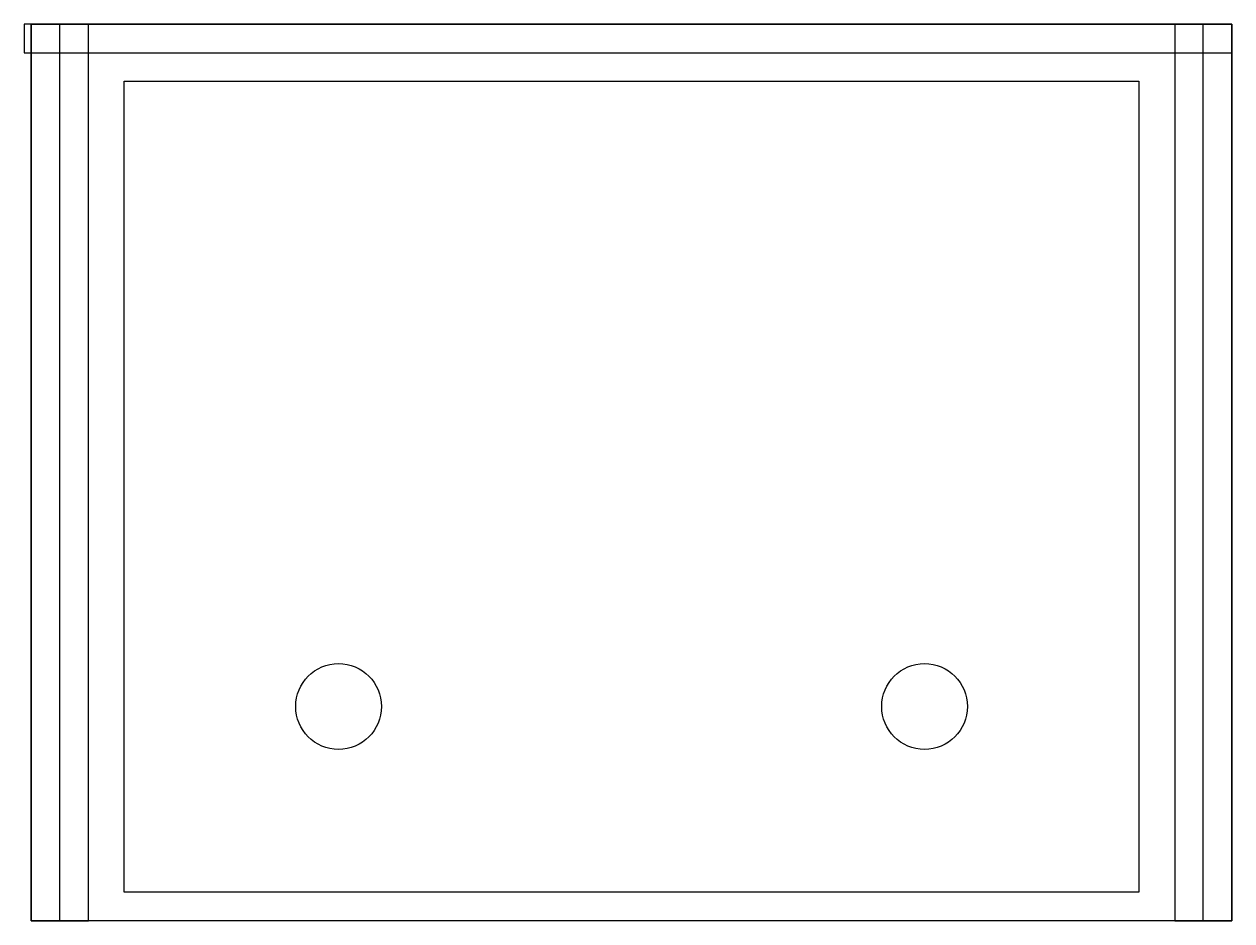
# Model space of a CAD drawing. Header units: millimetres. Extents: x -78 to 6.5, y -58.8 to 4.
import ezdxf

# ---------------------------------------------------------------- set-up
doc = ezdxf.new("R2010")
doc.units = ezdxf.units.MM
doc.layers.get('0').update_dxf_attribs({"linetype": 'CONTINUOUS'})

msp = doc.modelspace()

# ---------------------------------------------------------------- linework, layer by layer
for points in [[(6.5, 4), (-78, 4), (-78, 2), (6.5, 2)], [(6.5, -58.75), (-77.5, -58.75), (-75.5, -58.75), (-75.5, 4), (-77.5, 4), (-77.5, -58.75), (-73.5, -58.75), (-73.5, 4), (-77.5, 4), (-77.5, -58.75), (-77.5, 4), (6.5, 4)], [(6.5, 4), (2.5, 4), (2.5, -58.75), (6.5, -58.75)], [(6.5, -58.75), (4.5, -58.75), (4.5, 4), (6.5, 4)], [(0, 0), (0, -56.75), (-71, -56.75), (-71, 0)], [(0, -56.75), (-71, -56.75), (-71, 0), (0, 0)]]:
    msp.add_lwpolyline(points, close=True)
for centre in [(-56, -43.75), (-15, -43.75)]:
    msp.add_circle(centre, 3)

doc.saveas('drawing.dxf')
